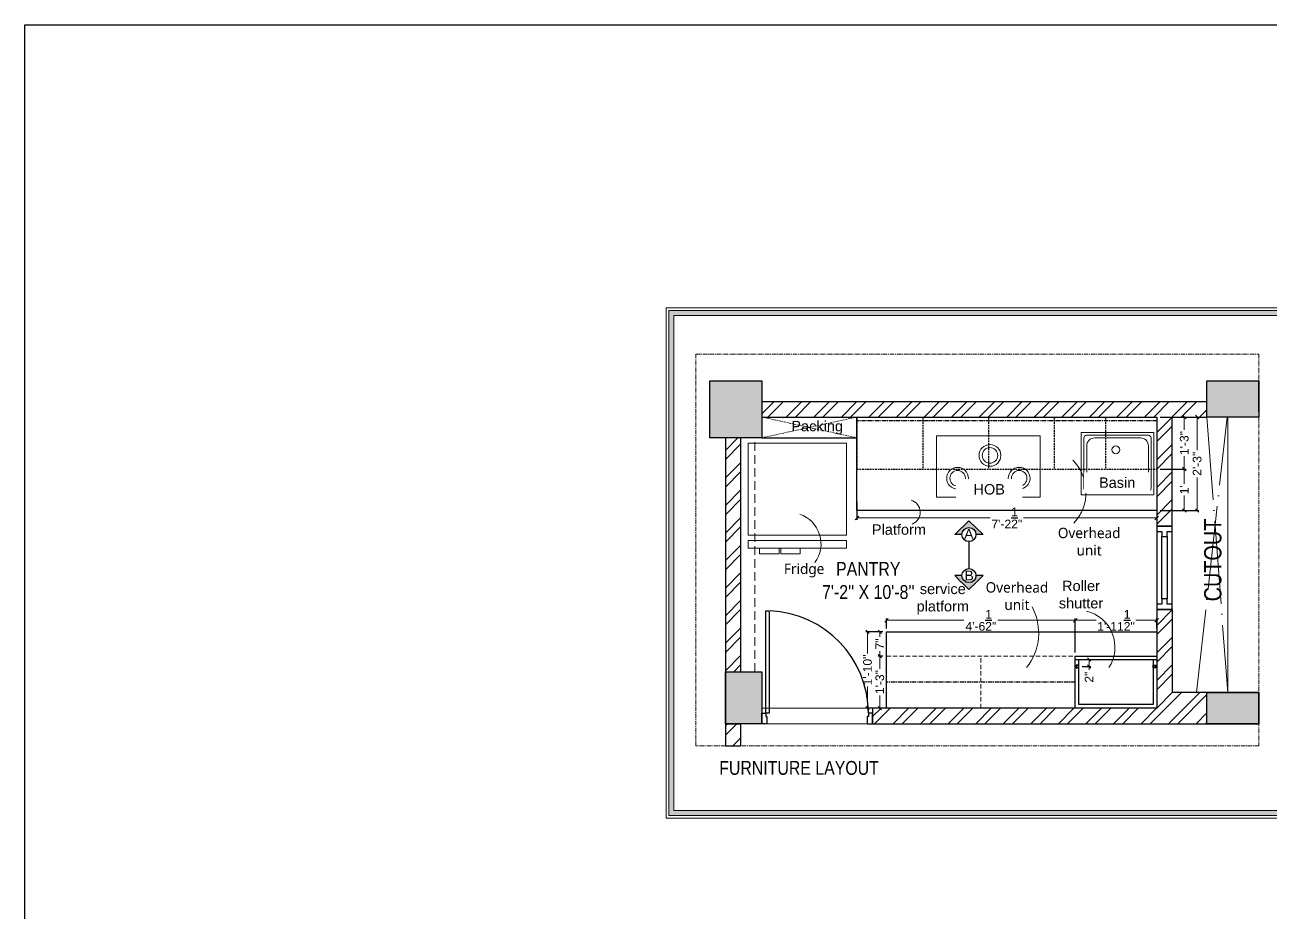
# Model space of a CAD drawing. Header units: millimetres. Extents: x 56222 to 3066687, y -650199 to -121287.
# Drawn here: x 132465.5 to 132824.9, y -185252.1 to -184996 of the extents above; entities that cross this region are included whole.
import ezdxf

# ---------------------------------------------------------------- set-up
doc = ezdxf.new("R2010")
doc.units = ezdxf.units.MM
doc.header["$MEASUREMENT"] = 0
doc.header["$PDMODE"] = 35
for name, pattern in [('ACAD_ISO02W100', [15, 12, -3]), ('ACAD_ISO04W100', [30, 24, -3, 0, -3]), ('CENTER', [2, 1.25, -0.25, 0.25, -0.25]), ('DASHED', [0.75, 0.5, -0.25]), ('DASHED2', [0.375, 0.25, -0.125]), ('DASHEDX2', [1.5, 1, -0.5]), ('HIDDEN', [0.375, 0.25, -0.125])]:
    doc.linetypes.add(name, pattern=pattern)
doc.layers.get('Defpoints').update_dxf_attribs({"color": 220})
doc.layers.add('AR DOOR', color=40, linetype='Continuous')
doc.layers.add('AR ELE-5', color=134, linetype='Continuous')
for name, color, linetype, lineweight in [('COLUMN', 1, 'Continuous', 30), ('dim05', 1, 'Continuous', 13), ('Dimension', 10, 'DASHEDX2', 20), ('Electrical', 84, 'Continuous', 30), ('FIRST FLOOR', 7, 'Continuous', 9), ('FIRST FLOOR ( TEXT )', 7, 'Continuous', 9), ('FIRST FLOOR_( PLine )_', 251, 'Continuous', 30), ('FUR1', 1, 'Continuous', 0), ('FURNITURE', 32, 'Continuous', 9), ('GF FALSE CEILING', 6, 'Continuous', 35), ('GROUND FLOOR', 7, 'Continuous', 9), ('hatch-wall', 8, 'Continuous', 9), ('Labelling', 1, 'Continuous', 25), ('Text', 7, 'Continuous', 15), ('TILE', 14, 'Continuous', 9), ('wall', 7, 'Continuous', 30)]:
    doc.layers.add(name, color=color, linetype=linetype, lineweight=lineweight)
doc.layers.add('XX~SLAB ( PLINE )', color=251, linetype='Continuous', plot=False)
doc.styles.add('Arial', font='arial.ttf')
doc.styles.add("Cn_BT_0'-0", font='swissc.ttf')
doc.styles.add('KATHA', font='swissc.ttf')
doc.styles.get("Standard").update_dxf_attribs({"font": 'arial.ttf', "height": 6})
doc.dimstyles.new('ISO-25', dxfattribs={"dimtxt": 2.5, "dimasz": 1, "dimexe": 0.5, "dimexo": 1, "dimtad": 0, "dimdec": 1, "dimlunit": 4, "dimtxsty": 'Standard', "dimblk": 'OBLIQUE', "dimcen": 2.5, "dimclrd": 1, "dimclre": 1, "dimclrt": 5, "dimadec": 0, "dimazin": 0, "dimtfac": 1, "dimtdec": 1, "dimtmove": 0, "dimatfit": 3, "dimfxl": 1, "dimlwd": -1, "dimarcsym": 0})

# ---------------------------------------------------------------- blocks, each defined once
blk = doc.blocks.new('*U144')
for points in [[(-1026, 0), (-986, 0), (-986, 30), (-976, 30), (-976, 100), (-1026, 100)], [(0, 0), (0, -986), (-30, -986), (-30, 0)], [(40, 0), (0, 0), (0, 30), (-10, 30), (-10, 100), (40, 100)]]:
    blk.add_lwpolyline(points, close=True)
at = {"layer": 'AR ELE-5', "linetype": 'ByBlock', "ltscale": 15}
blk.add_arc((1, 1), 987, 180.0347, 267.627, dxfattribs=at)
blk = doc.blocks.new('_Oblique')
at = {"layer": 'wall', "color": 0, "lineweight": -2}
blk.add_line((-0.5, -0.5), (0.5, 0.5), dxfattribs=at)
blk = doc.blocks.new('*D536')
at = {"layer": 'Defpoints', "color": 0, "lineweight": 30, "transparency": 16777216}
for p in [(132705.67, -185132.66), (132792.19, -185136.16), (132792.19, -185138.32)]:
    blk.add_point(p, dxfattribs=at)
at = {"layer": 'dim05', "color": 1, "linetype": 'Continuous', "lineweight": -2, "transparency": 16777216}
for p, q in [((132705.67, -185133.66), (132705.67, -185138.82)), ((132792.19, -185137.16), (132792.19, -185138.82))]:
    blk.add_line(p, q, dxfattribs=at)
at = {"layer": 'dim05', "color": 1, "linetype": 'Continuous', "transparency": 16777216}
for p, q in [((132705.67, -185138.32), (132744.08, -185138.32)), ((132792.19, -185138.32), (132753.78, -185138.32))]:
    blk.add_line(p, q, dxfattribs=at)
at = {"layer": 'dim05', "color": 1, "transparency": 16777216, "rotation": 180}
blk.add_blockref('_Oblique', (132705.67, -185138.32), dxfattribs=at)
at = {"layer": 'dim05', "color": 1, "transparency": 16777216}
blk.add_blockref('_Oblique', (132792.19, -185138.32), dxfattribs=at)
at = {"layer": 'dim05', "color": 5, "lineweight": 25, "transparency": 16777216, "insert": (132748.93, -185138.32), "char_height": 2.5, "attachment_point": 5, "style": 'Arial'}
blk.add_mtext('7\'-2{\\H1x;\\S1/2;}"', dxfattribs=at)
blk = doc.blocks.new('*D537')
at = {"layer": 'Defpoints', "color": 0, "lineweight": 30, "transparency": 16777216}
for p in [(132792.19, -185109.2), (132800.15, -185109.2), (132792.19, -185124.2)]:
    blk.add_point(p, dxfattribs=at)
at = {"layer": 'dim05', "color": 1, "linetype": 'Continuous', "lineweight": -2, "transparency": 16777216}
for p, q in [((132793.19, -185109.2), (132800.65, -185109.2)), ((132793.19, -185124.2), (132800.65, -185124.2))]:
    blk.add_line(p, q, dxfattribs=at)
at = {"layer": 'dim05', "color": 1, "linetype": 'Continuous', "transparency": 16777216}
for p, q in [((132800.15, -185109.2), (132800.15, -185112.87)), ((132800.15, -185124.2), (132800.15, -185120.53))]:
    blk.add_line(p, q, dxfattribs=at)
at = {"layer": 'dim05', "color": 1, "transparency": 16777216}
for p, rotation in [((132800.15, -185109.2), 90), ((132800.15, -185124.2), 270)]:
    blk.add_blockref('_Oblique', p, dxfattribs=dict(at, rotation=rotation))
at = {"layer": 'dim05', "color": 5, "lineweight": 25, "transparency": 16777216, "insert": (132800.15, -185116.7), "char_height": 2.5, "attachment_point": 5, "rotation": 90, "style": 'Arial'}
blk.add_mtext('1\'-3"', dxfattribs=at)
blk = doc.blocks.new('*D534')
at = {"layer": 'Defpoints', "color": 0, "lineweight": 30, "transparency": 16777216}
for p in [(132792.19, -185124.2), (132792.19, -185136.16), (132800.15, -185136.16)]:
    blk.add_point(p, dxfattribs=at)
at = {"layer": 'dim05', "color": 1, "linetype": 'Continuous', "lineweight": -2, "transparency": 16777216}
for p, q in [((132793.19, -185124.2), (132800.65, -185124.2)), ((132793.19, -185136.16), (132800.65, -185136.16))]:
    blk.add_line(p, q, dxfattribs=at)
at = {"layer": 'dim05', "color": 1, "linetype": 'Continuous', "transparency": 16777216}
for p, q in [((132800.15, -185124.2), (132800.15, -185128.52)), ((132800.15, -185136.16), (132800.15, -185131.84))]:
    blk.add_line(p, q, dxfattribs=at)
at = {"layer": 'dim05', "color": 1, "transparency": 16777216}
for p, rotation in [((132800.15, -185124.2), 90), ((132800.15, -185136.16), 270)]:
    blk.add_blockref('_Oblique', p, dxfattribs=dict(at, rotation=rotation))
at = {"layer": 'dim05', "color": 5, "lineweight": 25, "transparency": 16777216, "insert": (132800.15, -185130.18), "char_height": 2.5, "attachment_point": 5, "rotation": 90, "style": 'Arial'}
blk.add_mtext("1'", dxfattribs=at)
blk = doc.blocks.new('*D535')
at = {"layer": 'Defpoints', "color": 0, "lineweight": 30, "transparency": 16777216}
for p in [(132793.19, -185109.2), (132792.19, -185136.16), (132803.86, -185136.16)]:
    blk.add_point(p, dxfattribs=at)
at = {"layer": 'dim05', "color": 1, "linetype": 'Continuous', "lineweight": -2, "transparency": 16777216}
for p, q in [((132794.19, -185109.2), (132804.36, -185109.2)), ((132793.19, -185136.16), (132804.36, -185136.16))]:
    blk.add_line(p, q, dxfattribs=at)
at = {"layer": 'dim05', "color": 1, "linetype": 'Continuous', "transparency": 16777216}
for p, q in [((132803.86, -185109.2), (132803.86, -185118.71)), ((132803.86, -185136.16), (132803.86, -185126.65))]:
    blk.add_line(p, q, dxfattribs=at)
at = {"layer": 'dim05', "color": 1, "transparency": 16777216}
for p, rotation in [((132803.86, -185109.2), 90), ((132803.86, -185136.16), 270)]:
    blk.add_blockref('_Oblique', p, dxfattribs=dict(at, rotation=rotation))
at = {"layer": 'dim05', "color": 5, "lineweight": 25, "transparency": 16777216, "insert": (132803.86, -185122.68), "char_height": 2.5, "attachment_point": 5, "rotation": 90, "style": 'Arial'}
blk.add_mtext('2\'-3"', dxfattribs=at)
blk = doc.blocks.new('*D541')
at = {"layer": 'Defpoints', "color": 0, "lineweight": 30, "transparency": 16777216}
for p in [(132714.19, -185171.2), (132708.72, -185193.2), (132714.19, -185193.2)]:
    blk.add_point(p, dxfattribs=at)
at = {"layer": 'dim05', "color": 1, "linetype": 'Continuous', "lineweight": -2, "transparency": 16777216}
for p, q in [((132713.19, -185171.2), (132708.22, -185171.2)), ((132713.19, -185193.2), (132708.22, -185193.2))]:
    blk.add_line(p, q, dxfattribs=at)
at = {"layer": 'dim05', "color": 1, "linetype": 'Continuous', "transparency": 16777216}
for p, q in [((132708.72, -185171.2), (132708.72, -185177.4)), ((132708.72, -185193.2), (132708.72, -185187))]:
    blk.add_line(p, q, dxfattribs=at)
at = {"layer": 'dim05', "color": 1, "transparency": 16777216}
for p, rotation in [((132708.72, -185171.2), 90), ((132708.72, -185193.2), 270)]:
    blk.add_blockref('_Oblique', p, dxfattribs=dict(at, rotation=rotation))
at = {"layer": 'dim05', "color": 5, "lineweight": 25, "transparency": 16777216, "insert": (132708.72, -185182.2), "char_height": 2.5, "attachment_point": 5, "rotation": 90, "style": 'Arial'}
blk.add_mtext('1\'-10"', dxfattribs=at)
blk = doc.blocks.new('*D542')
at = {"layer": 'Defpoints', "color": 0, "lineweight": 30, "transparency": 16777216}
for p in [(132714.19, -185178.2), (132712.27, -185193.2), (132714.19, -185193.2)]:
    blk.add_point(p, dxfattribs=at)
at = {"layer": 'dim05', "color": 1, "linetype": 'Continuous', "lineweight": -2, "transparency": 16777216}
for p, q in [((132713.19, -185178.2), (132711.77, -185178.2)), ((132713.19, -185193.2), (132711.77, -185193.2))]:
    blk.add_line(p, q, dxfattribs=at)
at = {"layer": 'dim05', "color": 1, "linetype": 'Continuous', "transparency": 16777216}
for p, q in [((132712.27, -185178.2), (132712.27, -185181.87)), ((132712.27, -185193.2), (132712.27, -185189.53))]:
    blk.add_line(p, q, dxfattribs=at)
at = {"layer": 'dim05', "color": 1, "transparency": 16777216}
for p, rotation in [((132712.27, -185178.2), 90), ((132712.27, -185193.2), 270)]:
    blk.add_blockref('_Oblique', p, dxfattribs=dict(at, rotation=rotation))
at = {"layer": 'dim05', "color": 5, "lineweight": 25, "transparency": 16777216, "insert": (132712.27, -185185.7), "char_height": 2.5, "attachment_point": 5, "rotation": 90, "style": 'Arial'}
blk.add_mtext('1\'-3"', dxfattribs=at)
blk = doc.blocks.new('*D543')
at = {"layer": 'Defpoints', "color": 0, "lineweight": 30, "transparency": 16777216}
for p in [(132712.27, -185171.2), (132714.19, -185171.2), (132714.19, -185178.2)]:
    blk.add_point(p, dxfattribs=at)
at = {"layer": 'dim05', "color": 1, "linetype": 'Continuous', "lineweight": -2, "transparency": 16777216}
for p, q in [((132713.19, -185171.2), (132711.77, -185171.2)), ((132713.19, -185178.2), (132711.77, -185178.2))]:
    blk.add_line(p, q, dxfattribs=at)
at = {"layer": 'dim05', "color": 1, "linetype": 'Continuous', "transparency": 16777216}
for p, q in [((132712.27, -185171.2), (132712.27, -185172.65)), ((132712.27, -185178.2), (132712.27, -185176.75))]:
    blk.add_line(p, q, dxfattribs=at)
at = {"layer": 'dim05', "color": 1, "transparency": 16777216}
for p, rotation in [((132712.27, -185171.2), 90), ((132712.27, -185178.2), 270)]:
    blk.add_blockref('_Oblique', p, dxfattribs=dict(at, rotation=rotation))
at = {"layer": 'dim05', "color": 5, "lineweight": 25, "transparency": 16777216, "insert": (132712.27, -185174.7), "char_height": 2.5, "attachment_point": 5, "rotation": 90, "style": 'Arial'}
blk.add_mtext('7"', dxfattribs=at)
blk = doc.blocks.new('*D544')
at = {"layer": 'Defpoints', "color": 0, "lineweight": 30, "transparency": 16777216}
for p in [(132792.19, -185167.87), (132792.19, -185171.2), (132768.69, -185178.2)]:
    blk.add_point(p, dxfattribs=at)
at = {"layer": 'dim05', "color": 1, "linetype": 'Continuous', "lineweight": -2, "transparency": 16777216}
for p, q in [((132768.69, -185177.2), (132768.69, -185167.37)), ((132792.19, -185170.2), (132792.19, -185167.37))]:
    blk.add_line(p, q, dxfattribs=at)
at = {"layer": 'dim05', "color": 1, "linetype": 'Continuous', "transparency": 16777216}
for p, q in [((132768.69, -185167.87), (132774.73, -185167.87)), ((132792.19, -185167.87), (132786.15, -185167.87))]:
    blk.add_line(p, q, dxfattribs=at)
at = {"layer": 'dim05', "color": 1, "transparency": 16777216, "rotation": 180}
blk.add_blockref('_Oblique', (132768.69, -185167.87), dxfattribs=at)
at = {"layer": 'dim05', "color": 1, "transparency": 16777216}
blk.add_blockref('_Oblique', (132792.19, -185167.87), dxfattribs=at)
at = {"layer": 'dim05', "color": 5, "lineweight": 25, "transparency": 16777216, "insert": (132780.44, -185167.87), "char_height": 2.5, "attachment_point": 5, "style": 'Arial'}
blk.add_mtext('1\'-11{\\H1x;\\S1/2;}"', dxfattribs=at)
blk = doc.blocks.new('*D545')
at = {"layer": 'Defpoints', "color": 0, "lineweight": 30, "transparency": 16777216}
for p in [(132714.19, -185167.87), (132714.19, -185171.2), (132768.69, -185178.2)]:
    blk.add_point(p, dxfattribs=at)
at = {"layer": 'dim05', "color": 1, "linetype": 'Continuous', "lineweight": -2, "transparency": 16777216}
for p, q in [((132714.19, -185170.2), (132714.19, -185167.37)), ((132768.69, -185177.2), (132768.69, -185167.37))]:
    blk.add_line(p, q, dxfattribs=at)
at = {"layer": 'dim05', "color": 1, "linetype": 'Continuous', "transparency": 16777216}
for p, q in [((132714.19, -185167.87), (132736.53, -185167.87)), ((132768.69, -185167.87), (132746.35, -185167.87))]:
    blk.add_line(p, q, dxfattribs=at)
at = {"layer": 'dim05', "color": 1, "transparency": 16777216, "rotation": 180}
blk.add_blockref('_Oblique', (132714.19, -185167.87), dxfattribs=at)
at = {"layer": 'dim05', "color": 1, "transparency": 16777216}
blk.add_blockref('_Oblique', (132768.69, -185167.87), dxfattribs=at)
at = {"layer": 'dim05', "color": 5, "lineweight": 25, "transparency": 16777216, "insert": (132741.44, -185167.87), "char_height": 2.5, "attachment_point": 5, "style": 'Arial'}
blk.add_mtext('4\'-6{\\H1x;\\S1/2;}"', dxfattribs=at)
blk = doc.blocks.new('*D574')
at = {"layer": 'Defpoints', "color": 0, "lineweight": 30, "transparency": 16777216}
for p in [(132769.69, -185179.2), (132769.69, -185181.2), (132772.68, -185181.2)]:
    blk.add_point(p, dxfattribs=at)
at = {"layer": 'dim05', "color": 1, "linetype": 'Continuous', "lineweight": -2, "transparency": 16777216}
for p, q in [((132770.69, -185179.2), (132773.18, -185179.2)), ((132770.69, -185181.2), (132773.18, -185181.2))]:
    blk.add_line(p, q, dxfattribs=at)
at = {"layer": 'dim05', "color": 1, "linetype": 'Continuous', "transparency": 16777216}
for p, q in [((132772.68, -185179.2), (132772.68, -185181.2)), ((132772.68, -185181.2), (132772.68, -185182.2))]:
    blk.add_line(p, q, dxfattribs=at)
at = {"layer": 'dim05', "color": 1, "transparency": 16777216}
for p, rotation in [((132772.68, -185179.2), 90), ((132772.68, -185181.2), 270)]:
    blk.add_blockref('_Oblique', p, dxfattribs=dict(at, rotation=rotation))
at = {"layer": 'dim05', "color": 5, "lineweight": 25, "transparency": 16777216, "insert": (132772.68, -185184.28), "char_height": 2.5, "attachment_point": 5, "rotation": 90, "style": 'Arial'}
blk.add_mtext('2"', dxfattribs=at)

msp = doc.modelspace()

# ---------------------------------------------------------------- hatches: boundary and pattern name
at = {"layer": 'Dimension', "linetype": 'Continuous', "true_color": 0xd39e00}
h = msp.add_hatch(color=42, dxfattribs=at)
h.paths.add_polyline_path([(132651.338, -185078.41), (132651.338, -185224.238), (132858.516, -185224.238), (132858.516, -185078.41)])
h.paths.add_polyline_path([(132652.792, -185079.864), (132857.062, -185079.864), (132857.062, -185222.784), (132652.792, -185222.784)], flags=16)
at = {"layer": 'FURNITURE', "linetype": 'CENTER', "lineweight": 15, "true_color": 0x636466}
h = msp.add_hatch(dxfattribs=at)
h.set_pattern_fill('AR-CONC', color=251)
h.set_pattern_definition([(50, (-523.8846, -756.6884), (7.17260183, -0.62752135), [0.75, -8.25]), (355, (-523.8846, -756.6884), (-1.38751334, 7.52192134), [0.6, -6.6]), (100.4514445, (-523.287, -756.741), (5.78508847, 6.8943999), [0.63740192, -7.01142112]), (46.1842, (-523.885, -754.688), (10.6724133, -1.6551928), [1.125, -12.375]), (96.6356355, (-522.995, -754.826), (9.34661946, 9.741186), [0.9561034, -10.5171376]), (351.184164, (-523.885, -754.688), (9.34661945, 9.741186), [0.9, -9.9]), (21, (-522.8846, -755.1884), (5.96907052, -4.0261889), [0.75, -8.25]), (326, (-522.8846, -755.1884), (2.43315332, 7.25150045), [0.6, -6.6]), (71.4514447, (-522.387, -755.524), (8.40222377, 3.22531153), [0.6374019, -7.01142112]), (37.5, (-523.8846, -756.6884), (0.121598553, 3.328938538), [0, -6.52, 0, -6.7, 0, -6.625]), (7.5, (-523.8846, -756.6884), (2.630695374, 3.94411712), [0, -3.82, 0, -6.37, 0, -2.525]), (327.5, (-526.1146, -756.6884), (5.338224362, -0.225548717), [0, -2.5, 0, -7.8, 0, -10.35]), (317.5, (-527.1146, -756.6884), (5.83186169, 1.00104982), [0, -3.25, 0, -5.18, 0, -7.35])])
h.paths.add_polyline_path([(132678.188, -185182.702), (132667.688, -185182.702), (132667.688, -185197.702), (132678.188, -185197.702), (132678.188, -185194.702)])
h.paths.add_polyline_path([(132678.188, -185098.702), (132663.188, -185098.702), (132663.188, -185115.202), (132678.188, -185115.202)])
h.paths.add_polyline_path([(132821.688, -185098.702), (132806.688, -185098.702), (132806.688, -185109.205), (132821.688, -185109.205)])
h.paths.add_polyline_path([(132821.688, -185188.702), (132806.688, -185188.702), (132806.688, -185197.702), (132821.688, -185197.702), (132821.688, -185193.202)])
at = {"layer": 'hatch-wall', "linetype": 'CENTER', "lineweight": 15}
h = msp.add_hatch(dxfattribs=at)
h.set_pattern_fill('ANSI32', color=256, scale=15)
h.set_pattern_definition([(45, (-523.8846, -756.6884), (-3.97747564, 3.97747564), []), (45, (-521.233, -756.6884), (-3.97747564, 3.97747564), [])])
h.paths.add_polyline_path([(132672.188, -185115.202), (132667.688, -185115.202), (132667.688, -185182.702), (132672.188, -185182.702)])
h.paths.add_polyline_path([(132806.688, -185104.702), (132678.188, -185104.702), (132678.188, -185109.202), (132792.188, -185109.202), (132792.188, -185136.156), (132792.188, -185140.707), (132796.688, -185140.707), (132796.688, -185109.202), (132806.688, -185109.202)])
h.paths.add_polyline_path([(132796.772, -185164.707), (132792.188, -185164.707), (132792.188, -185193.202), (132768.688, -185193.202), (132714.188, -185193.202), (132710.188, -185193.202), (132710.188, -185197.702), (132806.688, -185197.702), (132806.688, -185188.702), (132796.772, -185188.702)])
h.paths.add_polyline_path([(132672.188, -185197.702), (132667.688, -185197.702), (132667.688, -185204.136), (132672.188, -185204.136)])

# ---------------------------------------------------------------- linework, layer by layer
at = {"layer": 'COLUMN', "transparency": 33554687}
for points in [[(132663.188, -185115.202), (132663.188, -185098.702), (132678.188, -185098.702), (132678.188, -185115.202)], [(132806.688, -185109.205), (132806.688, -185098.702), (132821.688, -185098.702), (132821.688, -185109.205)], [(132667.688, -185182.702), (132678.188, -185182.702), (132678.188, -185197.702), (132667.688, -185197.702)], [(132806.688, -185197.702), (132806.688, -185188.702), (132821.688, -185188.702), (132821.688, -185197.702)]]:
    msp.add_lwpolyline(points, close=True, dxfattribs=at)
at = {"layer": 'dim05', "color": 3, "linetype": 'DASHED2', "lineweight": 30}
for points in [[(132769.688, -185180.93), (132769.054, -185180.93), (132769.054, -185181.474), (132769.688, -185181.474)], [(132791.188, -185180.93), (132791.822, -185180.93), (132791.822, -185181.474), (132791.188, -185181.474)]]:
    msp.add_lwpolyline(points, close=True, dxfattribs=at)
at = {"layer": 'Dimension', "color": 42, "linetype": 'Continuous', "true_color": 0xd39e00}
for points in [[(132650.611, -185077.683), (132859.243, -185077.683), (132859.243, -185224.965), (132650.611, -185224.965)], [(132651.338, -185078.41), (132858.516, -185078.41), (132858.516, -185224.238), (132651.338, -185224.238)], [(132652.792, -185079.864), (132857.062, -185079.864), (132857.062, -185222.784), (132652.792, -185222.784)]]:
    msp.add_lwpolyline(points, close=True, dxfattribs=at)
at = {"layer": 'FIRST FLOOR', "transparency": 33554687}
for p, q in [((132792.188, -185191.171), (132792.188, -185109.202)), ((132812.688, -185109.205), (132812.688, -185188.702)), ((132792.188, -185140.707), (132796.688, -185140.707)), ((132713.688, -185193.202), (132792.188, -185193.202)), ((132667.688, -185197.702), (132671.688, -185197.702)), ((132713.688, -185197.702), (132821.688, -185197.702))]:
    msp.add_line(p, q, dxfattribs=at)
at = {"layer": 'FIRST FLOOR_( PLine )_', "transparency": 33554687}
for p, q in [((132821.688, -185107.702), (132821.688, -185098.702)), ((132678.188, -185104.702), (132806.688, -185104.702)), ((132678.188, -185109.202), (132792.188, -185109.202)), ((132792.188, -185109.202), (132792.188, -185140.707)), ((132796.688, -185140.707), (132796.688, -185109.202)), ((132796.688, -185109.202), (132806.675, -185109.202)), ((132667.688, -185115.202), (132667.688, -185197.702)), ((132672.188, -185182.702), (132672.188, -185115.202)), ((132792.188, -185140.707), (132796.688, -185140.707)), ((132667.688, -185197.702), (132671.688, -185197.702))]:
    msp.add_line(p, q, dxfattribs=at)
msp.add_lwpolyline([(132667.688, -185115.202), (132667.688, -185197.702), (132672.188, -185197.702)], dxfattribs=at)
for points in [[(132710.188, -185193.202), (132710.188, -185197.702), (132821.688, -185197.702), (132821.688, -185193.202), (132821.688, -185188.702), (132796.772, -185188.702), (132796.772, -185164.707), (132792.188, -185164.707), (132792.188, -185193.202)], [(132672.188, -185204.136), (132672.188, -185197.702), (132667.688, -185197.702), (132667.688, -185204.136)], [(132672.188, -185204.136), (132672.188, -185197.702), (132667.688, -185197.702), (132667.688, -185204.136)]]:
    msp.add_lwpolyline(points, close=True, dxfattribs=at)
at = {"layer": 'FUR1', "color": 252, "true_color": 0x939598}
for centre, radius, start, end in [((132758.622, -185130.877, -1.244), 13.168, 317.23879, 44.53167), ((132686.199, -185145.828, -0.001), 9.117, 323.82202, 70.8402), ((132742.389, -185171.566), 15.752, 321.02791, 28.67329)]:
    msp.add_arc(centre, radius, start, end, dxfattribs=at)
at = {"layer": 'FURNITURE', "linetype": 'DASHED', "lineweight": 15}
for p, q in [((132678.188, -185115.202), (132705.665, -185109.202)), ((132705.665, -185115.202), (132678.188, -185109.202))]:
    msp.add_line(p, q, dxfattribs=at)
at = {"layer": 'FURNITURE', "linetype": 'DASHED', "lineweight": 25}
for p, q in [((132705.665, -185109.202), (132705.665, -185124.202)), ((132724.665, -185109.202), (132724.665, -185124.202)), ((132743.62, -185109.202), (132743.62, -185124.202)), ((132762.576, -185109.202), (132762.576, -185124.202)), ((132777.382, -185109.202), (132777.382, -185124.202)), ((132705.665, -185124.202), (132792.188, -185124.202))]:
    msp.add_line(p, q, dxfattribs=at)
at = {"layer": 'FURNITURE', "color": 3, "linetype": 'CENTER', "lineweight": 30}
for p, q in [((132792.188, -185110.258), (132705.665, -185110.258)), ((132768.688, -185185.702), (132714.188, -185185.702))]:
    msp.add_line(p, q, dxfattribs=at)
at = {"layer": 'FURNITURE'}
for p, q in [((132791.387, -185113.679), (132770.387, -185113.679)), ((132770.387, -185113.679), (132770.387, -185131.679)), ((132771.946, -185114.454), (132789.794, -185114.454)), ((132791.387, -185131.679), (132791.387, -185113.679)), ((132771.171, -185129.769), (132771.171, -185115.228)), ((132771.979, -185127.445), (132771.979, -185117.552)), ((132774.303, -185115.228), (132787.47, -185115.228)), ((132789.794, -185117.552), (132789.794, -185127.445)), ((132790.569, -185115.228), (132790.569, -185129.769)), ((132770.387, -185131.679), (132791.387, -185131.679)), ((132789.794, -185130.544), (132771.946, -185130.544)), ((132787.47, -185129.769), (132774.303, -185129.769))]:
    msp.add_line(p, q, dxfattribs=at)
at = {"layer": 'FURNITURE', "lineweight": 30}
for p, q in [((132678.188, -185115.202), (132705.665, -185115.202)), ((132768.688, -185179.202), (132792.188, -185179.202)), ((132769.688, -185192.202), (132769.688, -185179.202)), ((132791.188, -185179.202), (132791.188, -185192.202)), ((132791.188, -185192.202), (132769.688, -185192.202))]:
    msp.add_line(p, q, dxfattribs=at)
at = {"layer": 'FURNITURE', "linetype": 'HIDDEN', "lineweight": 18, "ltscale": 5}
for p, q in [((132714.188, -185178.202), (132768.688, -185178.202)), ((132741.438, -185193.202), (132741.438, -185178.202))]:
    msp.add_line(p, q, dxfattribs=at)
at = {"layer": 'FURNITURE', "color": 9, "linetype": 'CENTER', "lineweight": 15, "true_color": 0xc7c8ca}
msp.add_lwpolyline([(132821.688, -185204.136), (132659.159, -185204.136), (132659.159, -185091.09), (132821.688, -185091.09)], close=True, dxfattribs=at)
at = {"layer": 'FURNITURE', "lineweight": 30}
for points in [[(132705.665, -185109.202), (132792.188, -185109.202), (132792.188, -185136.156), (132705.665, -185136.156)], [(132714.188, -185171.202), (132792.188, -185171.202), (132792.188, -185193.202), (132714.188, -185193.202)], [(132768.688, -185178.202), (132792.188, -185178.202), (132792.188, -185193.202), (132768.688, -185193.202)], [(132769.688, -185180.785), (132768.918, -185180.785), (132768.918, -185181.583), (132769.688, -185181.583)], [(132791.188, -185180.785), (132791.958, -185180.785), (132791.958, -185181.583), (132791.188, -185181.583)]]:
    msp.add_lwpolyline(points, close=True, dxfattribs=at)
at = {"layer": 'FURNITURE'}
for points in [[(132728.66, -185114.596), (132758.58, -185114.596), (132758.58, -185132.306), (132728.66, -185132.306)], [(132702.665, -185143.309), (132702.665, -185116.752), (132674.248, -185116.752), (132674.248, -185143.309)], [(132702.665, -185147.072), (132702.665, -185144.859), (132674.248, -185144.859), (132674.248, -185147.072)]]:
    msp.add_lwpolyline(points, close=True, dxfattribs=at)
at = {"layer": 'FURNITURE', "flags": 128}
for points in [[(132683.196, -185147.072), (132683.196, -185148.649), (132677.569, -185148.649), (132677.569, -185147.072)], [(132689.299, -185147.072), (132689.299, -185148.649), (132683.672, -185148.649), (132683.672, -185147.072)]]:
    msp.add_lwpolyline(points, dxfattribs=at)
at = {"layer": 'FURNITURE'}
for centre, radius in [((132744.066, -185120.267), 3.143), ((132744.066, -185120.267), 2.245), ((132780.387, -185118.657), 1.117), ((132734.732, -185126.874), 3.143), ((132734.732, -185126.874), 2.245), ((132752.508, -185126.874), 3.143), ((132752.508, -185126.874), 2.245)]:
    msp.add_circle(centre, radius, dxfattribs=at)
for centre, radius, start, end in [((132771.946, -185115.228), 0.775, 90, 180), ((132789.794, -185115.228), 0.775, 0, 90), ((132774.303, -185117.552), 2.324, 90, 180), ((132787.47, -185117.552), 2.324, 0, 90), ((132774.303, -185127.445), 2.324, 180, 270), ((132787.47, -185127.445), 2.324, 270, 0), ((132771.946, -185129.769), 0.775, 180, 270), ((132789.794, -185129.769), 0.775, 270, 0)]:
    msp.add_arc(centre, radius, start, end, dxfattribs=at)
at = {"layer": 'GROUND FLOOR', "color": 1, "linetype": 'ACAD_ISO04W100', "transparency": 33554687}
for p, q in [((132803.688, -185188.702), (132812.521, -185109.205)), ((132806.675, -185109.202), (132812.688, -185188.702))]:
    msp.add_line(p, q, dxfattribs=at)
at = {"layer": 'Labelling', "color": 251, "linetype": 'DASHED2', "lineweight": 0, "ltscale": 10, "true_color": 0x636466, "transparency": 33554687}
msp.add_line((132676.188, -185182.702), (132676.188, -185115.202), dxfattribs=at)
at = {"layer": 'Labelling', "color": 251, "linetype": 'ACAD_ISO02W100', "lineweight": 0, "ltscale": 10, "true_color": 0x636466, "transparency": 33554687}
msp.add_lwpolyline([(132710.188, -185193.202), (132710.188, -185197.702), (132678.188, -185197.702), (132678.188, -185193.202)], close=True, dxfattribs=at)
at = {"layer": 'Text', "color": 18, "lineweight": 30, "true_color": 0x000000}
for points in [[(132735.992, -185143.123), (132733.879, -185143.123), (132738.01, -185139.153), (132742.142, -185143.123), (132740.029, -185143.123)], [(132738.01, -185145.141), (132738.01, -185152.949)]]:
    msp.add_lwpolyline(points, dxfattribs=at)
msp.add_circle((132738.01, -185143.123), 2.018, dxfattribs=at)
at = {"layer": 'XX~SLAB ( PLINE )', "transparency": 33554687}
msp.add_lwpolyline([(132792.188, -185140.707), (132792.188, -185142.207), (132793.688, -185142.207), (132793.688, -185143.707), (132795.188, -185143.707), (132795.188, -185161.707), (132793.688, -185161.707), (132793.688, -185163.207), (132792.188, -185163.207), (132792.188, -185164.707), (132796.688, -185164.707), (132796.688, -185163.207), (132795.188, -185163.207), (132795.188, -185161.707), (132793.688, -185161.707), (132793.688, -185143.707), (132795.188, -185143.707), (132795.188, -185142.207), (132796.688, -185142.207), (132796.688, -185140.707), (132792.188, -185140.707), (132792.188, -185164.707), (132796.688, -185164.707), (132796.688, -185140.707)], close=True, dxfattribs=at)

# ---------------------------------------------------------------- block references
at = {"layer": 'AR DOOR', "linetype": 'ByBlock', "lineweight": -2, "transparency": 33554687, "extrusion": (0, 0, -1), "xscale": -0.02999999999996949, "yscale": 0.02999999999996949, "zscale": -0.02999999999996949, "rotation": 180}
msp.add_blockref('*U144', (-132679.388, -185194.702), dxfattribs=at)

# ---------------------------------------------------------------- texts
at = {"layer": 'Electrical', "color": 1, "insert": (132701.642, -185110.309), "char_height": 3, "attachment_point": 3}
msp.add_mtext_dynamic_manual_height_columns('Packing', width=72.36243, gutter_width=1, heights=[3.833], dxfattribs=at)
at = {"layer": 'FIRST FLOOR ( TEXT )', "color": 1, "transparency": 33554687, "insert": (132808.409, -185150.465), "char_height": 5, "attachment_point": 5, "rotation": 90, "style": "Cn_BT_0'-0"}
msp.add_mtext('CUTOUT', dxfattribs=at)
at = {"layer": 'FIRST FLOOR ( TEXT )', "transparency": 33554687, "char_height": 4, "attachment_point": 5, "style": 'KATHA'}
for s, insert in [("PANTRY\\P7'-2'' X 10'-8''", (132708.941, -185156.391)), ('FURNITURE LAYOUT', (132688.956, -185210.495))]:
    msp.add_mtext(s, dxfattribs=dict(at, insert=insert))
at = {"layer": 'Labelling', "color": 1, "char_height": 3, "width": 16.1646, "attachment_point": 5, "style": 'Arial'}
for s, insert in [('{\\fMalgun Gothic|b0|i0|c0|p34;Overhead\\Punit}', (132772.699, -185145.176)), ('{\\fMalgun Gothic|b0|i0|c0|p34;Fridge}', (132690.415, -185153.495))]:
    msp.add_mtext(s, dxfattribs=dict(at, insert=insert))
at = {"layer": 'Text', "insert": (132736.643, -185141.514), "char_height": 2.8184, "attachment_point": 1, "style": 'Arial'}
msp.add_mtext_dynamic_manual_height_columns('A ', width=6.20957, gutter_width=8.808, heights=[0], dxfattribs=at)

# ---------------------------------------------------------------- dimensions: what is measured, and where the dimension line sits
at = {"layer": 'dim05', "color": 27, "lineweight": 25, "true_color": 0x7d5120}
for base, p1, p2, picture, middle in [((132800.151, -185109.202), (132792.188, -185124.202), (132792.188, -185109.202), '*D537', (132800.151, -185116.702)), ((132803.858, -185136.156), (132793.188, -185109.202), (132792.188, -185136.156), '*D535', (132803.858, -185122.679)), ((132800.151, -185136.156), (132792.188, -185124.202), (132792.188, -185136.156), '*D534', (132800.151, -185130.179)), ((132708.722, -185193.202), (132714.188, -185171.202), (132714.188, -185193.202), '*D541', (132708.722, -185182.202)), ((132712.274, -185171.202), (132714.188, -185178.202), (132714.188, -185171.202), '*D543', (132712.274, -185174.702)), ((132712.274, -185193.202), (132714.188, -185178.202), (132714.188, -185193.202), '*D542', (132712.274, -185185.702)), ((132772.676, -185181.202), (132769.688, -185179.202), (132769.688, -185181.202), '*D574', (132772.676, -185184.285))]:
    dim = msp.add_linear_dim(base=base, p1=p1, p2=p2, angle=90, dimstyle='ISO-25', override={"dimtxsty": 'Arial'}, dxfattribs=at)
    dim.commit()
    dim.dimension.update_dxf_attribs({"geometry": picture, "text_midpoint": middle})
dim = msp.add_linear_dim(base=(132792.188, -185138.318), p1=(132705.665, -185132.656), p2=(132792.188, -185136.156), dimstyle='ISO-25', override={"dimtxsty": 'Arial'}, dxfattribs=at)
dim.commit()
dim.dimension.update_dxf_attribs({"geometry": '*D536', "text_midpoint": (132748.927, -185138.318)})

# ---------------------------------------------------------------- next in the draw order: texts
at = {"layer": 'Labelling', "color": 1, "char_height": 3, "width": 16.1646, "attachment_point": 5, "style": 'Arial', "bg_fill": 2}
for s, insert in [('\\A1;HOB', (132743.852, -185130.077)), ('\\A1;Platform', (132717.791, -185141.696)), ('\\A1;service platform', (132730.448, -185161.755)), ('\\A1;Roller shutter', (132770.342, -185160.449))]:
    msp.add_mtext(s, dxfattribs=dict(at, insert=insert))

# ---------------------------------------------------------------- next in the draw order: hatches: boundary and pattern name
at = {"layer": 'GF FALSE CEILING', "linetype": 'CENTER', "lineweight": 30, "true_color": 0x939598}
h = msp.add_hatch(color=252, dxfattribs=at)
h.dxf.hatch_style = 1
h.paths.add_polyline_path([(132738.01, -185139.153), (132733.879, -185143.123), (132735.992, -185143.123, -1), (132740.029, -185143.123), (132742.142, -185143.123)])
h.paths.add_polyline_path([(132742.142, -185154.967), (132740.029, -185154.967, -1), (132735.992, -185154.967), (132733.879, -185154.967), (132738.01, -185158.938)])

# ---------------------------------------------------------------- next in the draw order: linework, layer by layer
at = {"layer": 'FUR1', "color": 252, "true_color": 0x939598}
for centre, radius, start, end in [((132720.245, -185136.68, -1.244), 3.686, 290.96335, 73.64504), ((132769.416, -185175.644, -1.244), 10.726, 326.70297, 76.69606)]:
    msp.add_arc(centre, radius, start, end, dxfattribs=at)
at = {"layer": 'Text', "color": 18, "lineweight": 30, "true_color": 0x000000}
msp.add_lwpolyline([(132735.992, -185154.967), (132733.879, -185154.967), (132738.01, -185158.938), (132742.142, -185154.967), (132740.029, -185154.967)], dxfattribs=at)
msp.add_circle((132738.01, -185154.967), 2.018, dxfattribs=at)
at = {"layer": 'TILE', "color": 3, "lineweight": 30}
msp.add_lwpolyline([(132465.516, -184996.014), (133892.357, -184996.014), (133892.357, -185589.341), (132465.516, -185589.341)], close=True, dxfattribs=at)

# ---------------------------------------------------------------- next in the draw order: texts
at = {"layer": 'Labelling', "color": 1, "insert": (132751.853, -185160.89), "char_height": 3, "width": 16.1646, "attachment_point": 5, "style": 'Arial'}
msp.add_mtext('{\\fMalgun Gothic|b0|i0|c0|p34;Overhead\\Punit}', dxfattribs=at)
at = {"layer": 'Text', "insert": (132736.76, -185153.538), "char_height": 2.8184, "attachment_point": 1, "style": 'Arial'}
msp.add_mtext_dynamic_manual_height_columns('B ', width=6.20957, gutter_width=8.808, heights=[0], dxfattribs=at)

# ---------------------------------------------------------------- next in the draw order: dimensions: what is measured, and where the dimension line sits
at = {"layer": 'dim05', "color": 27, "lineweight": 25, "true_color": 0x7d5120}
for base, p2, picture, middle in [((132714.188, -185167.873), (132714.188, -185171.202), '*D545', (132741.438, -185167.873)), ((132792.188, -185167.873), (132792.188, -185171.202), '*D544', (132780.438, -185167.873))]:
    dim = msp.add_linear_dim(base=base, p1=(132768.688, -185178.202), p2=p2, dimstyle='ISO-25', override={"dimtxsty": 'Arial'}, dxfattribs=at)
    dim.commit()
    dim.dimension.update_dxf_attribs({"geometry": picture, "text_midpoint": middle})

# ---------------------------------------------------------------- next in the draw order: texts
at = {"layer": 'Labelling', "color": 1, "insert": (132780.779, -185128.143), "char_height": 3, "width": 16.1646, "attachment_point": 5, "style": 'Arial', "bg_fill": 2}
msp.add_mtext('\\A1;Basin', dxfattribs=at)

doc.saveas('drawing.dxf')
